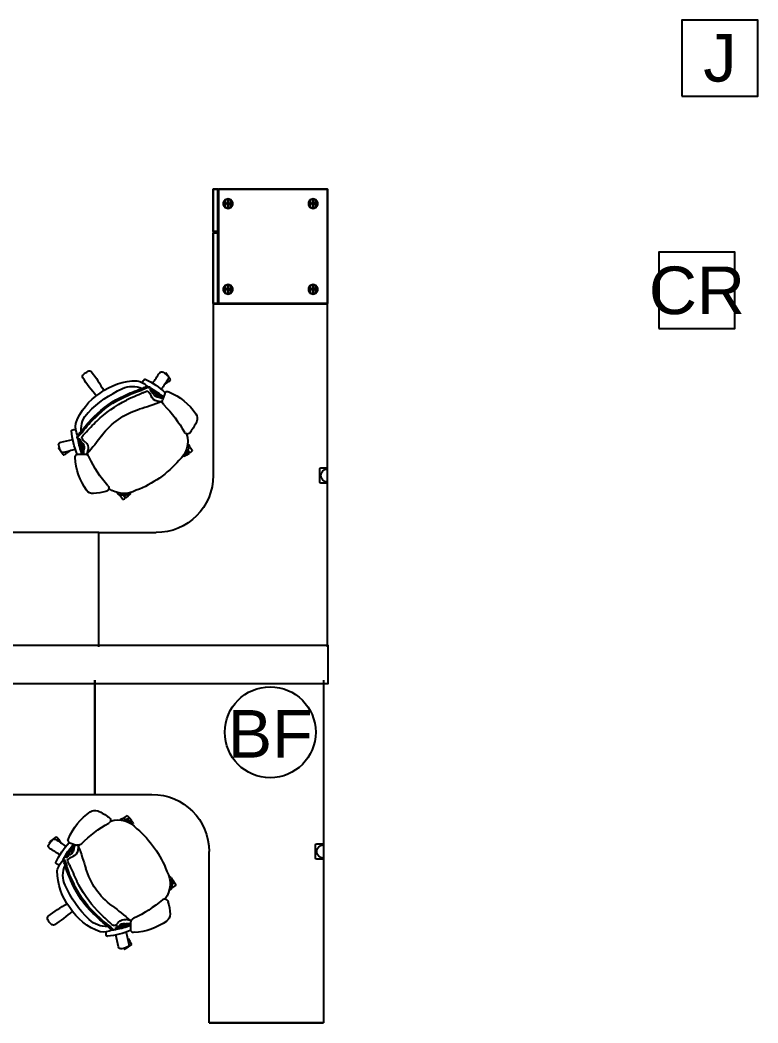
# Model space of a CAD drawing. Header units: inches. Extents: x 23 to 6400, y -2214 to 4412.
# Drawn here: x 3321.7 to 3476.7, y 3768.1 to 3978.7 of the extents above; entities that cross this region are included whole.
import ezdxf
from ezdxf.enums import TextEntityAlignment as Align

# ---------------------------------------------------------------- set-up
doc = ezdxf.new("R2010")
doc.units = ezdxf.units.IN
doc.header["$LTSCALE"] = 96
doc.header["$MEASUREMENT"] = 0
doc.layers.add('A-FURN-EXIST', color=33, linetype='Continuous')
doc.layers.add('A-Powr-Exst', color=15, linetype='Continuous')
doc.styles.add('OTJ_Title1', font='swiss.ttf')

# ---------------------------------------------------------------- blocks, each defined once
blk = doc.blocks.new('A$C39A66B45')
blk.add_circle((16.79, 9.55), 9.55)
at = {"color": 0, "linetype": 'ByBlock', "lineweight": -2, "style": 'OTJ_Title1', "flags": 8}
blk.add_attdef('CODE', text='', height=8, dxfattribs=at).set_placement((16.79, 9.23), align=Align.MIDDLE)
blk = doc.blocks.new('A$C63DA0F89')
at = {"color": 0, "linetype": 'ByBlock', "lineweight": -2}
blk.add_lwpolyline([(8.79, 0), (24.79, 0), (24.79, 16), (8.79, 16)], close=True, dxfattribs=at)
at = {"color": 0, "linetype": 'ByBlock', "lineweight": -2, "style": 'OTJ_Title1', "flags": 8}
blk.add_attdef('CODE', text='', height=8, dxfattribs=at).set_placement((16.79, 8), align=Align.MIDDLE)
blk = doc.blocks.new('A$C1C1D4BE0')
at = {"lineweight": -3}
for p, q in [((29.08, 175.22, 27.25), (53.08, 175.22, 27.25)), ((29.08, 175.11, 27.25), (53.08, 175.11, 27.25)), ((29.08, 103.11, 27.25), (29.08, 175.11, 27.25)), ((53.08, 175.11, 27.25), (53.08, 139.11, 27.25)), ((62.03, 159.23, 27.25), (63.01, 160.64, 27.25)), ((63.05, 160.65, 27.25), (63.01, 160.64, 27.25)), ((63.29, 160.58, 27.25), (63.05, 160.65, 27.25)), ((62.03, 159.23, 27.25), (62.02, 159.19, 27.25)), ((62.02, 159.19, 27.25), (62.27, 158.9, 27.25)), ((62.27, 158.9, 27.25), (62.45, 158.77, 27.25)), ((62.45, 158.77, 27.25), (62.51, 158.78, 27.25)), ((62.71, 159.07, 27.25), (62.51, 158.78, 27.25)), ((62.75, 159.01, 27.25), (62.57, 158.75, 27.25)), ((62.57, 158.75, 27.25), (62.58, 158.69, 27.25)), ((63.09, 158.33, 27.25), (62.58, 158.69, 27.25)), ((63.09, 158.33, 27.25), (63.15, 158.34, 27.25)), ((63.15, 158.34, 27.25), (63.17, 158.37, 27.25)), ((63.2, 158.32, 27.25), (63.21, 158.24, 27.25)), ((63.29, 158.19, 27.25), (63.21, 158.24, 27.25)), ((63.23, 156.36, 27.25), (63.72, 154.97, 27.25)), ((64.77, 155.85, 27.25), (65.22, 155.94, 27.25)), ((64.01, 154.59, 27.25), (63.71, 154.32, 27.25)), ((64.01, 154.59, 27.25), (64.86, 154.69, 27.25)), ((64.03, 155.59, 27.25), (64.03, 155.59, 27.25)), ((64.03, 155.59, 27.25), (64.03, 155.59, 27.25)), ((64.03, 155.59, 27.25), (64.03, 155.59, 27.25)), ((64.03, 155.59, 27.25), (64.03, 155.59, 27.25)), ((82.77, 148.63, 27.25), (82.78, 148.63, 27.25)), ((82.77, 148.63, 27.25), (82.77, 148.63, 27.25)), ((82.77, 148.63, 27.25), (82.78, 148.63, 27.25)), ((82.78, 148.63, 27.25), (82.78, 148.63, 27.25)), ((82.86, 148.5, 27.25), (82.86, 148.49, 27.25)), ((82.86, 148.5, 27.25), (82.86, 148.5, 27.25)), ((82.86, 148.5, 27.25), (82.86, 148.5, 27.25)), ((82.86, 148.5, 27.25), (82.86, 148.49, 27.25)), ((57.52, 144.34, 27.25), (58.15, 145.24, 27.25)), ((57.52, 144.34, 27.25), (57.52, 144.3, 27.25)), ((57.52, 144.3, 27.25), (57.77, 144.01, 27.25)), ((57.77, 144.01, 27.25), (57.95, 143.89, 27.25)), ((57.95, 143.89, 27.25), (58.01, 143.9, 27.25)), ((58.38, 144.43, 27.25), (58.01, 143.9, 27.25)), ((58.41, 144.36, 27.25), (58.06, 143.86, 27.25)), ((58.06, 143.86, 27.25), (58.07, 143.8, 27.25)), ((58.59, 143.44, 27.25), (58.07, 143.8, 27.25)), ((58.38, 144.43, 27.25), (58.39, 144.42, 27.25)), ((58.54, 144.06, 27.25), (58.54, 144.07, 27.25)), ((58.54, 144.06, 27.25), (58.54, 144.06, 27.25)), ((58.54, 144.06, 27.25), (58.54, 144.07, 27.25)), ((58.54, 144.06, 27.25), (58.54, 144.06, 27.25)), ((58.59, 143.44, 27.25), (58.64, 143.45, 27.25)), ((58.64, 143.45, 27.25), (58.81, 143.68, 27.25)), ((58.7, 143.41, 27.25), (58.86, 143.65, 27.25)), ((58.7, 143.41, 27.25), (58.71, 143.35, 27.25)), ((58.89, 143.23, 27.25), (58.71, 143.35, 27.25)), ((59.38, 143.26, 27.25), (59.28, 143.11, 27.25)), ((79.55, 143.71, 27.25), (79.35, 144.54, 27.25)), ((79.55, 143.71, 27.25), (79.4, 143.33, 27.25)), ((81.49, 143.58, 27.25), (80.01, 143.57, 27.25)), ((80.47, 144.85, 27.25), (80.4, 145.31, 27.25)), ((80.48, 144.07, 27.25), (80.48, 144.07, 27.25)), ((80.48, 144.07, 27.25), (80.48, 144.07, 27.25)), ((80.48, 144.07, 27.25), (80.48, 144.07, 27.25)), ((80.48, 144.07, 27.25), (80.48, 144.07, 27.25)), ((83.18, 144.26, 27.25), (83.26, 144.21, 27.25)), ((83.34, 144.22, 27.25), (83.26, 144.21, 27.25)), ((83.37, 144.18, 27.25), (83.39, 144.21, 27.25)), ((83.38, 144.13, 27.25), (83.37, 144.18, 27.25)), ((83.38, 144.13, 27.25), (83.89, 143.77, 27.25)), ((83.95, 143.77, 27.25), (83.89, 143.77, 27.25)), ((84.13, 144.04, 27.25), (83.95, 143.77, 27.25)), ((84.2, 144.02, 27.25), (84, 143.73, 27.25)), ((84.01, 143.68, 27.25), (84, 143.73, 27.25)), ((84.19, 143.55, 27.25), (84.01, 143.68, 27.25)), ((84.55, 143.42, 27.25), (84.19, 143.55, 27.25)), ((84.59, 143.43, 27.25), (84.55, 143.42, 27.25)), ((84.59, 143.43, 27.25), (85.57, 144.84, 27.25)), ((85.43, 145.08, 27.25), (85.57, 144.88, 27.25)), ((85.57, 144.88, 27.25), (85.57, 144.84, 27.25)), ((58.89, 143.23, 27.25), (59.24, 143.09, 27.25)), ((59.24, 143.09, 27.25), (59.28, 143.11, 27.25)), ((29.08, 140.49, 27.25), (29.08, 140.74, 27.25)), ((30.46, 140.74, 27.25), (29.08, 140.74, 27.25)), ((30.71, 137.74, 27.25), (30.71, 140.49, 27.25)), ((29.08, 137.49, 27.25), (29.08, 137.74, 27.25)), ((29.08, 137.49, 27.25), (30.46, 137.49, 27.25)), ((70.37, 135.29, 27.25), (70.38, 135.34, 27.25)), ((70.63, 135.01, 27.25), (70.37, 135.29, 27.25)), ((70.48, 135.48, 27.25), (70.38, 135.34, 27.25)), ((70.63, 135.01, 27.25), (70.81, 134.88, 27.25)), ((70.86, 134.89, 27.25), (70.81, 134.88, 27.25)), ((70.86, 134.89, 27.25), (71.03, 135.13, 27.25)), ((70.92, 134.86, 27.25), (71.08, 135.09, 27.25)), ((70.93, 134.8, 27.25), (70.92, 134.86, 27.25)), ((71.85, 134.95, 27.25), (71.5, 134.45, 27.25)), ((71.53, 134.97, 27.25), (71.53, 134.97, 27.25)), ((71.53, 134.97, 27.25), (71.53, 134.97, 27.25)), ((71.53, 134.97, 27.25), (71.53, 134.97, 27.25)), ((71.53, 134.97, 27.25), (71.53, 134.97, 27.25)), ((71.93, 134.95, 27.25), (71.55, 134.41, 27.25)), ((71.92, 134.94, 27.25), (71.91, 134.95, 27.25)), ((72.13, 134.11, 27.25), (72.77, 135.01, 27.25)), ((70.93, 134.8, 27.25), (71.44, 134.44, 27.25)), ((71.5, 134.45, 27.25), (71.44, 134.44, 27.25)), ((71.56, 134.35, 27.25), (71.55, 134.41, 27.25)), ((71.74, 134.23, 27.25), (71.56, 134.35, 27.25)), ((72.1, 134.09, 27.25), (71.74, 134.23, 27.25)), ((72.13, 134.11, 27.25), (72.1, 134.09, 27.25)), ((77.08, 127.11, 27.25), (65.08, 127.11, 27.25)), ((77.08, 103.11, 27.25), (77.08, 127.11, 27.25)), ((77.08, 127.11, 27.25), (109.06, 127.11, 27.25)), ((77.08, 103.11, 27.25), (77.08, 127.11, 27.25)), ((29.94, 96.11, 27.25), (29.94, 24.11, 27.25)), ((77.94, 96.11, 27.25), (77.94, 72.11, 27.25)), ((77.94, 72.11, 27.25), (77.94, 96.11, 27.25)), ((77.94, 72.11, 27.25), (65.94, 72.11, 27.25)), ((109.92, 72.11, 27.25), (77.94, 72.11, 27.25)), ((70.84, 67.42, 27.25), (70.71, 67.24, 27.25)), ((71.13, 67.67, 27.25), (70.84, 67.42, 27.25)), ((71.17, 67.67, 27.25), (71.13, 67.67, 27.25)), ((71.17, 67.67, 27.25), (72.07, 67.04, 27.25)), ((70.06, 66.31, 27.25), (69.92, 65.95, 27.25)), ((69.92, 65.95, 27.25), (69.94, 65.91, 27.25)), ((70.08, 65.81, 27.25), (69.94, 65.91, 27.25)), ((70.06, 66.31, 27.25), (70.18, 66.49, 27.25)), ((70.24, 66.5, 27.25), (70.18, 66.49, 27.25)), ((70.24, 66.5, 27.25), (70.48, 66.33, 27.25)), ((70.27, 66.61, 27.25), (70.63, 67.12, 27.25)), ((70.27, 66.61, 27.25), (70.28, 66.55, 27.25)), ((70.28, 66.55, 27.25), (70.51, 66.39, 27.25)), ((70.69, 67.13, 27.25), (70.63, 67.12, 27.25)), ((71.19, 66.78, 27.25), (70.69, 67.13, 27.25)), ((70.71, 67.24, 27.25), (70.72, 67.19, 27.25)), ((71.26, 66.81, 27.25), (70.72, 67.19, 27.25)), ((70.89, 66.65, 27.25), (70.89, 66.65, 27.25)), ((70.89, 66.65, 27.25), (70.89, 66.65, 27.25)), ((70.89, 66.65, 27.25), (70.89, 66.65, 27.25)), ((70.89, 66.65, 27.25), (70.89, 66.65, 27.25)), ((71.25, 66.82, 27.25), (71.25, 66.8, 27.25)), ((29.94, 61.49, 27.25), (29.94, 61.74, 27.25)), ((31.32, 61.74, 27.25), (29.94, 61.74, 27.25)), ((31.57, 58.74, 27.25), (31.57, 61.49, 27.25)), ((81.42, 61.18, 27.25), (81.15, 61.49, 27.25)), ((81.42, 61.18, 27.25), (81.52, 60.34, 27.25)), ((83.19, 61.97, 27.25), (81.8, 61.48, 27.25)), ((82.42, 61.17, 27.25), (82.42, 61.17, 27.25)), ((82.42, 61.17, 27.25), (82.42, 61.17, 27.25)), ((82.42, 61.17, 27.25), (82.42, 61.17, 27.25)), ((82.42, 61.17, 27.25), (82.42, 61.17, 27.25)), ((85.02, 61.9, 27.25), (85.07, 61.98, 27.25)), ((85.15, 62, 27.25), (85.07, 61.98, 27.25)), ((85.16, 62.1, 27.25), (85.52, 62.62, 27.25)), ((85.16, 62.1, 27.25), (85.17, 62.05, 27.25)), ((85.17, 62.05, 27.25), (85.2, 62.03, 27.25)), ((85.58, 62.63, 27.25), (85.52, 62.62, 27.25)), ((85.84, 62.44, 27.25), (85.58, 62.63, 27.25)), ((85.73, 62.92, 27.25), (85.6, 62.74, 27.25)), ((85.6, 62.74, 27.25), (85.61, 62.68, 27.25)), ((85.9, 62.48, 27.25), (85.61, 62.68, 27.25)), ((86.01, 63.17, 27.25), (85.73, 62.92, 27.25)), ((86.06, 63.17, 27.25), (86.01, 63.17, 27.25)), ((86.06, 63.17, 27.25), (87.46, 62.18, 27.25)), ((87.41, 61.91, 27.25), (87.48, 62.14, 27.25)), ((87.48, 62.14, 27.25), (87.46, 62.18, 27.25)), ((53.94, 24.11, 27.25), (53.94, 60.11, 27.25)), ((82.68, 60.42, 27.25), (82.77, 59.97, 27.25)), ((29.94, 58.49, 27.25), (29.94, 58.74, 27.25)), ((29.94, 58.49, 27.25), (31.32, 58.49, 27.25)), ((61.84, 54.57, 27.25), (62.12, 54.82, 27.25)), ((62.12, 54.82, 27.25), (62.16, 54.82, 27.25)), ((62.31, 54.71, 27.25), (62.16, 54.82, 27.25)), ((60.92, 53.1, 27.25), (61.06, 53.45, 27.25)), ((60.93, 53.06, 27.25), (60.92, 53.1, 27.25)), ((60.93, 53.06, 27.25), (61.84, 52.43, 27.25)), ((61.06, 53.45, 27.25), (61.18, 53.63, 27.25)), ((61.18, 53.63, 27.25), (61.24, 53.64, 27.25)), ((61.78, 53.26, 27.25), (61.24, 53.64, 27.25)), ((61.63, 54.27, 27.25), (61.27, 53.75, 27.25)), ((61.28, 53.7, 27.25), (61.27, 53.75, 27.25)), ((61.78, 53.35, 27.25), (61.28, 53.7, 27.25)), ((61.63, 54.27, 27.25), (61.68, 54.28, 27.25)), ((61.68, 54.28, 27.25), (61.92, 54.11, 27.25)), ((61.84, 54.57, 27.25), (61.71, 54.39, 27.25)), ((61.72, 54.33, 27.25), (61.71, 54.39, 27.25)), ((61.72, 54.33, 27.25), (61.96, 54.17, 27.25)), ((61.77, 53.27, 27.25), (61.78, 53.28, 27.25)), ((61.8, 53.66, 27.25), (61.8, 53.66, 27.25)), ((61.8, 53.66, 27.25), (61.8, 53.66, 27.25)), ((61.8, 53.66, 27.25), (61.8, 53.66, 27.25)), ((61.8, 53.66, 27.25), (61.8, 53.66, 27.25)), ((70.54, 45.65, 27.25), (70.16, 45.79, 27.25)), ((70.41, 43.71, 27.25), (70.39, 45.19, 27.25)), ((70.54, 45.65, 27.25), (71.37, 45.84, 27.25)), ((70.9, 44.71, 27.25), (70.9, 44.71, 27.25)), ((70.9, 44.71, 27.25), (70.9, 44.71, 27.25)), ((70.9, 44.71, 27.25), (70.9, 44.71, 27.25)), ((70.9, 44.71, 27.25), (70.9, 44.71, 27.25)), ((71.68, 44.72, 27.25), (72.14, 44.79, 27.25)), ((75.33, 42.33, 27.25), (75.32, 42.34, 27.25)), ((75.32, 42.33, 27.25), (75.32, 42.34, 27.25)), ((75.33, 42.33, 27.25), (75.32, 42.33, 27.25)), ((75.33, 42.33, 27.25), (75.33, 42.33, 27.25)), ((75.46, 42.43, 27.25), (75.46, 42.41, 27.25)), ((75.46, 42.43, 27.25), (75.46, 42.42, 27.25)), ((75.46, 42.42, 27.25), (75.46, 42.41, 27.25)), ((75.46, 42.41, 27.25), (75.46, 42.41, 27.25)), ((70.24, 40.65, 27.25), (70.38, 41, 27.25)), ((70.26, 40.61, 27.25), (70.24, 40.65, 27.25)), ((70.26, 40.61, 27.25), (71.67, 39.62, 27.25)), ((70.38, 41, 27.25), (70.51, 41.18, 27.25)), ((70.51, 41.18, 27.25), (70.56, 41.19, 27.25)), ((70.85, 40.99, 27.25), (70.56, 41.19, 27.25)), ((70.95, 41.82, 27.25), (70.59, 41.3, 27.25)), ((70.6, 41.25, 27.25), (70.59, 41.3, 27.25)), ((70.86, 41.06, 27.25), (70.6, 41.25, 27.25)), ((70.95, 41.82, 27.25), (71.01, 41.83, 27.25)), ((71.01, 41.83, 27.25), (71.04, 41.81, 27.25)), ((71.09, 42.02, 27.25), (71.04, 41.94, 27.25)), ((71.05, 41.86, 27.25), (71.04, 41.94, 27.25)), ((71.71, 39.62, 27.25), (71.67, 39.62, 27.25)), ((71.91, 39.77, 27.25), (71.71, 39.62, 27.25)), ((29.94, 24.11, 27.25), (53.94, 24.11, 27.25)), ((53.94, 24.11, 27.25), (29.94, 24.11, 27.25)), ((53.94, 24.11, 27.25), (29.94, 24.11, 27.25))]:
    blk.add_line(p, q, dxfattribs=at)
blk.add_lwpolyline([(329.17, 95.4), (28.91, 95.4), (28.91, 103.36), (329.17, 103.36)], close=True, dxfattribs=at)
for centre, radius, start, end in [((63.05, 159.63, 27.25), 0.59, 122.2242, 205.4539), ((65.97, 156.75, 27.25), 4.68, 120.4374, 133.707), ((63.93, 160.41, 27.25), 0.496, 24.855, 131.5947), ((26.89, 134.99, 27.25), 45.41, 31.147, 34.3645), ((111.13, 136.96, 27.25), 40.36, 143.6382, 150.3084), ((79.08, 160.41, 27.25), 0.658, 60.578, 133.1097), ((77.41, 157.19, 27.25), 4.28, 46.8902, 62.2976), ((79.88, 159.86, 27.25), 0.648, 336.2382, 44.7345), ((85.81, 173.68, 27.25), 27.33, 211.561, 217.045), ((73.86, 145.22, 27.25), 15.54, 114.6915, 133.4725), ((69.92, 154.94, 27.25), 4.15, 101.3066, 136.3401), ((67.43, 159.19, 27.25), 0.151, 43.7089, 111.2298), ((66.24, 158.15, 27.25), 1.74, 14.2074, 41.6764), ((69.15, 146.32, 27.25), 12.68, 52.6181, 90.2009), ((46.87, 181.96, 27.25), 40.36, 319.6916, 326.3618), ((67.29, 144.84, 27.25), 12.8, 112.5535, 145.6458), ((62.7, 156.22, 27.25), 0.548, 15.5859, 125.5928), ((72.4, 145.64, 27.25), 13.31, 118.1044, 131.8211), ((142.3, 65.05, 27.25), 119.68, 129.5276, 130.8431), ((65.74, 153.2, 27.25), 2.94, 110.3114, 125.6545), ((64.51, 156.89, 27.25), 1.36, 270.2307, 327.4509), ((85.81, 173.68, 27.25), 27.33, 219.1563, 219.6871), ((64.76, 155.91, 27.25), 0.0616, 129.5275, 279.873), ((59.24, 163.49, 27.25), 9.32, 306.0709, 316.256), ((65.14, 156.62, 27.25), 0.688, 276.7569, 318.1552), ((62.5, 157.77, 27.25), 3.54, 332.9385, 346.5302), ((66.34, 156.91, 27.25), 0.393, 160.1587, 220.2249), ((66.82, 156.81, 27.25), 0.887, 141.4919, 164.5681), ((66.05, 156.67, 27.25), 0.023, 216.7678, 315.9393), ((66.91, 156.38, 27.25), 0.888, 132.6517, 161.5926), ((66.88, 156.83, 27.25), 0.919, 125.5621, 144.5786), ((68.66, 155, 27.25), 2.63, 135.5454, 163.0009), ((66.57, 157.33, 27.25), 0.348, 142.008, 222.2382), ((66.56, 157.1, 27.25), 0.512, 68.7679, 121.5263), ((66.27, 157.06, 27.25), 0.0489, 319.6079, 38.9614), ((66.9, 157.01, 27.25), 0.8, 60.1355, 134.4715), ((71.43, 167.25, 27.25), 10.75, 244.1788, 251.925), ((66.37, 153.98, 27.25), 2.89, 58.9352, 81.7775), ((73.7, 170.92, 27.25), 14.69, 244.1698, 248.162), ((646.33, 1448.65, 27.25), 1415.76, 245.88356, 246.03577), ((70.05, 152.88, 27.25), 4.94, 64.7955, 114.3601), ((67.45, 157.57, 27.25), 0.835, 320.7738, 340.4324), ((61.42, 135.21, 27.25), 22.82, 63.4709, 73.0048), ((60.54, 133.04, 27.25), 25.44, 63.7194, 72.3894), ((62.91, 136.48, 27.25), 22.82, 43.8813, 66.119), ((70.02, 145.72, 27.25), 12.68, 19.7991, 57.3819), ((82.13, 135.34, 27.25), 26.35, 135.1738, 150.8289), ((62.78, 154.66, 27.25), 0.992, 311.657, 18.2163), ((64.21, 155.1, 27.25), 0.55, 163.8446, 174.1233), ((64.7, 154.54, 27.25), 1.24, 122.6746, 144.9967), ((79.5, 109.8, 27.25), 48.13, 108.1349, 109.1853), ((64.21, 155.1, 27.25), 0.55, 215.5254, 249.1346), ((82.27, 200.3, 27.25), 49.22, 248.2279, 253.8982), ((64.53, 156.39, 27.25), 1.73, 280.7645, 339.0434), ((58.67, 130.19, 27.25), 27.77, 47.135, 62.9624), ((63.7, 137.65, 27.25), 19.65, 43.7774, 66.2226), ((63.88, 137.87, 27.25), 19.65, 43.7774, 66.2226), ((58.11, 151.11, 27.25), 1.68, 145.1694, 201.6587), ((64.25, 138.4, 27.25), 15.25, 36.6442, 73.358), ((75.88, 148.8, 27.25), 4.94, 355.6399, 45.2045), ((68.77, 155.96, 27.25), 13.39, 204.0957, 215.5365), ((25.95, 99.61, 27.25), 72.51, 41.8265, 44.6201), ((60.3, 132.86, 27.25), 25.44, 37.6106, 46.2806), ((60.49, 133.08, 27.25), 25.44, 37.6106, 46.2806), ((77.85, 149.38, 27.25), 4.15, 333.6599, 8.6934), ((58.49, 148.52, 27.25), 0.708, 209.223, 332.3984), ((63.67, 146.27, 27.25), 5.24, 162.6212, 229.7126), ((116.26, 176.5, 27.25), 49.22, 216.1018, 221.7721), ((78.17, 145.72, 27.25), 2.89, 28.2225, 51.0648), ((81.17, 147.96, 27.25), 0.835, 129.5676, 149.2262), ((88.91, 155.01, 27.25), 10.75, 218.075, 225.8212), ((91.58, 158.4, 27.25), 14.69, 221.838, 225.8302), ((80.83, 147.25, 27.25), 0.8, 335.5285, 49.8645), ((67.37, 149.76, 27.25), 15.54, 336.5275, 355.3085), ((82.13, 147.02, 27.25), 1.74, 68.3236, 95.7926), ((82.72, 148.5, 27.25), 0.142, 357.884, 68.8399), ((58.56, 145.36, 27.25), 0.418, 103.7131, 195.9357), ((81.06, 144.82, 27.25), 1.73, 130.9566, 189.2355), ((78.34, 148.22, 27.25), 2.63, 306.9991, 334.4546), ((81.54, 144.97, 27.25), 1.36, 142.5491, 199.7693), ((81.07, 145.47, 27.25), 0.688, 151.8448, 193.2431), ((83.06, 143.38, 27.25), 3.54, 123.4698, 137.0615), ((-31.37, 186.65, 27.25), 119.68, 339.1569, 340.4724), ((89.54, 142.27, 27.25), 9.32, 153.744, 163.9291), ((68.27, 148.54, 27.25), 13.31, 338.1789, 351.8956), ((80.81, 146.34, 27.25), 0.023, 154.0607, 253.2322), ((80.24, 147.05, 27.25), 0.888, 308.4074, 337.3483), ((80.94, 146.69, 27.25), 0.393, 249.7751, 309.8413), ((81.1, 146.68, 27.25), 0.0489, 71.0386, 150.3921), ((81.24, 147.05, 27.25), 0.348, 247.7618, 327.992), ((80.67, 147.11, 27.25), 0.887, 305.4319, 328.5081), ((81.04, 146.97, 27.25), 0.512, 348.4737, 41.2321), ((80.67, 147.17, 27.25), 0.919, 325.4214, 344.4379), ((73.82, 102.12, 27.25), 45.41, 75.6355, 78.853), ((85.05, 145.62, 27.25), 0.496, 338.4053, 85.145), ((80.91, 146.29, 27.25), 4.68, 336.293, 349.5626), ((62.92, 146.16, 27.25), 4.85, 190.875, 205.5267), ((59.65, 144.54, 27.25), 1.2, 203.2374, 224.4043), ((59.05, 144.02, 27.25), 0.417, 231.4272, 284.2262), ((80.04, 142.57, 27.25), 0.992, 91.7837, 158.343), ((79.96, 144.07, 27.25), 0.55, 220.8654, 254.4746), ((79.96, 144.07, 27.25), 0.55, 295.8767, 306.1554), ((32.16, 142.94, 27.25), 48.13, 0.8147, 1.8651), ((79.27, 144.34, 27.25), 1.24, 325.0033, 347.3254), ((80.53, 144.87, 27.25), 0.0616, 190.127, 340.4725), ((77.65, 144.86, 27.25), 2.94, 344.3455, 359.6886), ((81.53, 143.03, 27.25), 0.548, 344.4072, 94.4141), ((90.04, 170.72, 27.25), 27.33, 252.955, 258.439), ((84.61, 144.53, 27.25), 0.59, 264.5461, 347.7758), ((77.2, 156.9, 27.25), 22.37, 220.8423, 249.1576), ((55.27, 154.15, 27.25), 26.35, 319.1711, 334.8262), ((69.27, 143.46, 27.25), 12.8, 324.3542, 357.4465), ((29.08, 139.11, 27.25), 1.38, 270, 90), ((30.46, 140.49, 27.25), 0.25, 0, 90), ((65.08, 139.11, 27.25), 12, 180, 270), ((30.46, 137.74, 27.25), 0.25, 270, 0), ((71.84, 140.55, 27.25), 5.24, 240.2874, 307.3793), ((71.32, 135.43, 27.25), 0.417, 185.7738, 238.5728), ((71.6, 136.17, 27.25), 1.2, 245.5957, 266.7626), ((72, 139.8, 27.25), 4.85, 264.4733, 279.125), ((72.74, 135.43, 27.25), 0.418, 274.0643, 6.2869), ((75.73, 136.44, 27.25), 0.708, 137.6016, 260.777), ((79.2, 148.65, 27.25), 13.39, 254.4635, 265.9043), ((78.3, 136.97, 27.25), 1.68, 268.3413, 324.8306), ((65.94, 60.11, 27.25), 12, 90, 180), ((82.78, 56.42, 27.25), 13.39, 114.0957, 125.5365), ((77.94, 67.09, 27.25), 1.68, 55.1694, 111.6587), ((71.67, 57.9, 27.25), 12.8, 22.5535, 55.6458), ((73.1, 61.52, 27.25), 5.24, 72.6212, 139.7126), ((70.85, 66.15, 27.25), 0.417, 141.4272, 194.2262), ((71.37, 65.55, 27.25), 1.2, 113.2374, 134.4043), ((72.98, 62.28, 27.25), 4.85, 100.875, 115.5267), ((72.18, 66.64, 27.25), 0.418, 13.7131, 105.9357), ((75.34, 66.71, 27.25), 0.708, 119.223, 242.3984), ((62.17, 43.07, 27.25), 26.35, 45.1738, 60.8289), ((83.72, 47.99, 27.25), 22.37, 130.8423, 159.1576), ((29.94, 60.11, 27.25), 1.38, 270, 90), ((31.32, 61.49, 27.25), 0.25, 0, 90), ((127.13, 42.92, 27.25), 49.22, 158.2279, 163.8982), ((81.49, 62.42, 27.25), 0.992, 221.657, 288.2163), ((81.93, 60.98, 27.25), 0.55, 125.5254, 159.1346), ((81.93, 60.98, 27.25), 0.55, 73.8446, 84.1233), ((81.37, 60.5, 27.25), 1.24, 32.6746, 54.9967), ((36.63, 45.7, 27.25), 48.13, 18.1349, 19.1853), ((72.47, 52.79, 27.25), 13.31, 28.1044, 41.8211), ((80.03, 59.45, 27.25), 2.94, 20.3114, 35.6545), ((-8.12, -17.1, 27.25), 119.68, 39.5276, 40.8431), ((83.05, 62.49, 27.25), 0.548, 285.5859, 35.5928), ((72.04, 51.33, 27.25), 15.54, 24.6915, 43.4725), ((100.51, 39.39, 27.25), 27.33, 121.561, 127.045), ((86.46, 62.14, 27.25), 0.59, 32.2242, 115.4539), ((83.58, 59.22, 27.25), 4.68, 30.4374, 43.707), ((87.24, 61.27, 27.25), 0.496, 294.855, 41.5947), ((83.22, 60.66, 27.25), 1.73, 190.7645, 249.0434), ((83.72, 60.68, 27.25), 1.36, 180.2307, 237.4509), ((81.83, 56.53, 27.25), 2.63, 45.5454, 73.0009), ((82.74, 60.43, 27.25), 0.0616, 39.5275, 189.873), ((83.45, 60.05, 27.25), 0.688, 186.7569, 228.1552), ((90.32, 65.96, 27.25), 9.32, 216.0709, 226.256), ((84.6, 62.69, 27.25), 3.54, 242.9385, 256.5302), ((100.51, 39.39, 27.25), 27.33, 129.1563, 129.6871), ((83.5, 59.14, 27.25), 0.023, 126.7678, 225.9393), ((83.74, 58.86, 27.25), 0.393, 70.1587, 130.2249), ((83.21, 58.28, 27.25), 0.888, 42.6517, 71.5926), ((83.64, 58.37, 27.25), 0.887, 51.4919, 74.5681), ((83.66, 58.32, 27.25), 0.919, 35.5621, 54.5786), ((61.81, 98.3, 27.25), 45.41, 301.147, 304.3645), ((31.32, 58.74, 27.25), 0.25, 270, 0), ((1375.48, -521.14, 27.25), 1415.76, 155.88356, 156.03577), ((62.04, 63.77, 27.25), 22.82, 333.4709, 343.0048), ((59.87, 64.65, 27.25), 25.44, 333.7194, 342.3894), ((80.81, 58.82, 27.25), 2.89, 328.9352, 351.7775), ((83.89, 58.92, 27.25), 0.0489, 229.6079, 308.9614), ((94.08, 53.76, 27.25), 10.75, 154.1788, 161.925), ((84.4, 57.75, 27.25), 0.835, 230.7738, 250.4324), ((84.15, 58.62, 27.25), 0.348, 52.008, 132.2382), ((97.75, 51.49, 27.25), 14.69, 154.1698, 158.162), ((79.71, 55.15, 27.25), 4.94, 334.7955, 24.3601), ((83.93, 58.63, 27.25), 0.512, 338.7679, 31.5263), ((83.84, 58.29, 27.25), 0.8, 330.1355, 44.4715), ((81.76, 55.27, 27.25), 4.15, 11.3066, 46.3401), ((84.97, 58.95, 27.25), 1.74, 284.2074, 311.6764), ((86.02, 57.77, 27.25), 0.151, 313.7089, 21.2298), ((67.37, 53.35, 27.25), 5.24, 150.2874, 217.3793), ((65.23, 60.94, 27.25), 15.25, 306.6442, 343.358), ((73.15, 56.04, 27.25), 12.68, 322.6181, 0.2009), ((66.63, 53.2, 27.25), 4.85, 174.4733, 189.125), ((63, 53.6, 27.25), 1.2, 155.5957, 176.7626), ((62.26, 53.88, 27.25), 0.417, 95.7738, 148.5728), ((57.02, 66.52, 27.25), 27.77, 317.135, 332.9624), ((64.48, 61.5, 27.25), 19.65, 313.7774, 336.2226), ((64.7, 61.31, 27.25), 19.65, 313.7774, 336.2226), ((63.31, 62.28, 27.25), 22.82, 313.8813, 336.119), ((62.25, 52.46, 27.25), 0.418, 184.0643, 276.2869), ((75.48, 45.99, 27.25), 13.39, 164.4635, 175.9043), ((63.27, 49.46, 27.25), 0.708, 47.6016, 170.777), ((80.98, 69.93, 27.25), 26.35, 229.1711, 244.8262), ((103.33, 8.94, 27.25), 49.22, 126.1018, 131.7721), ((63.79, 14.07, 27.25), 40.36, 53.6382, 60.3084), ((63.8, 46.9, 27.25), 1.68, 178.3413, 234.8306), ((26.44, 99.24, 27.25), 72.51, 311.8265, 314.6201), ((59.69, 64.89, 27.25), 25.44, 307.6106, 316.2806), ((59.91, 64.71, 27.25), 25.44, 307.6106, 316.2806), ((72.54, 55.18, 27.25), 12.68, 289.7991, 327.3819), ((108.79, 78.32, 27.25), 40.36, 229.6916, 236.3618), ((87.24, 46.11, 27.25), 0.658, 330.578, 43.1097), ((70.29, 55.92, 27.25), 12.8, 234.3542, 267.4465), ((69.4, 45.16, 27.25), 0.992, 1.7837, 68.343), ((70.9, 45.23, 27.25), 0.55, 130.8654, 164.4746), ((70.9, 45.23, 27.25), 0.55, 205.8767, 216.1554), ((75.36, 56.93, 27.25), 13.31, 248.1789, 261.8956), ((69.77, 93.03, 27.25), 48.13, 270.8147, 271.8651), ((71.17, 45.92, 27.25), 1.24, 235.0033, 257.3254), ((71.69, 47.54, 27.25), 2.94, 254.3455, 269.6886), ((113.48, 156.56, 27.25), 119.68, 249.1569, 250.4724), ((71.8, 43.65, 27.25), 1.36, 52.5491, 109.7693), ((71.64, 44.13, 27.25), 1.73, 40.9566, 99.2355), ((71.69, 44.66, 27.25), 0.0616, 100.127, 250.4725), ((69.09, 35.65, 27.25), 9.32, 63.744, 73.9291), ((72.3, 44.12, 27.25), 0.688, 61.8448, 103.2431), ((70.21, 42.14, 27.25), 3.54, 33.4698, 47.0615), ((75.05, 46.85, 27.25), 2.63, 216.9991, 244.4546), ((73.52, 44.26, 27.25), 0.393, 159.7751, 219.8413), ((73.17, 44.39, 27.25), 0.023, 64.0607, 163.2322), ((73.88, 44.96, 27.25), 0.888, 218.4074, 247.3483), ((72.55, 47.02, 27.25), 2.89, 298.2225, 321.0648), ((81.84, 36.28, 27.25), 10.75, 128.075, 135.8212), ((85.23, 33.61, 27.25), 14.69, 131.838, 135.8302), ((74.79, 44.02, 27.25), 0.835, 39.5676, 59.2262), ((75.62, 49.32, 27.25), 4.94, 265.6399, 315.2045), ((86.69, 45.32, 27.25), 0.648, 246.2382, 314.7345), ((84.02, 47.78, 27.25), 4.28, 316.8902, 332.2976), ((69.86, 43.67, 27.25), 0.548, 254.4072, 4.4141), ((76.59, 57.82, 27.25), 15.54, 246.5275, 265.3085), ((97.55, 35.16, 27.25), 27.33, 162.955, 168.439), ((28.95, 51.37, 27.25), 45.41, 345.6355, 348.853), ((73.94, 44.52, 27.25), 0.887, 215.4319, 238.5081), ((74, 44.52, 27.25), 0.919, 235.4214, 254.4379), ((73.51, 44.1, 27.25), 0.0489, 341.0386, 60.3921), ((73.88, 43.95, 27.25), 0.348, 157.7618, 237.992), ((73.8, 44.16, 27.25), 0.512, 258.4737, 311.2321), ((74.08, 44.36, 27.25), 0.8, 245.5285, 319.8645), ((76.21, 47.34, 27.25), 4.15, 243.6599, 278.6934), ((75.33, 42.48, 27.25), 0.142, 267.884, 338.8399), ((73.85, 43.07, 27.25), 1.74, 338.3236, 5.7926), ((71.36, 40.58, 27.25), 0.59, 174.5461, 257.7758), ((72.45, 40.15, 27.25), 0.496, 248.4053, 355.145), ((73.12, 44.29, 27.25), 4.68, 246.293, 259.5626)]:
    blk.add_arc(centre, radius, start, end, dxfattribs=at)
at = {"lineweight": -3, "flags": 1}
for tag, p, rotation in [('CAPPN', (29.08, 175.22, 27.25), 90), ('CAPMG', (29.08, 175.22, 27.25), 90), ('CAPMC', (29.08, 175.22, 27.25), 90), ('CAPQT', (29.08, 175.22, 27.25), 90), ('CAPDH', (29.08, 175.22, 27.25), 90), ('CAPGC', (29.08, 175.22, 27.25), 90), ('CAPPN', (29.08, 175.22, 26.75), 90), ('CAPMG', (29.08, 175.22, 26.75), 90), ('CAPMC', (29.08, 175.22, 26.75), 90), ('CAPQT', (29.08, 175.22, 26.75), 90), ('CAPDH', (29.08, 175.22, 26.75), 90), ('CAPGC', (29.08, 175.22, 26.75), 90), ('CAPPN', (53.08, 175.22, 27.25), 180), ('CAPMG', (53.08, 175.22, 27.25), 180), ('CAPMC', (53.08, 175.22, 27.25), 180), ('CAPQT', (53.08, 175.22, 27.25), 180), ('CAPDH', (53.08, 175.22, 27.25), 180), ('CAPGC', (53.08, 175.22, 27.25), 180), ('CAPPN', (109.07, 175.22, 27.25), 90), ('CAPMG', (109.07, 175.22, 27.25), 90), ('CAPMC', (109.07, 175.22, 27.25), 90), ('CAPQT', (109.07, 175.22, 27.25), 90), ('CAPDH', (109.07, 175.22, 27.25), 90), ('CAPGC', (109.07, 175.22, 27.25), 90), ('CAPPN', (109.07, 175.22, 26.75), 90), ('CAPMG', (109.07, 175.22, 26.75), 90), ('CAPMC', (109.07, 175.22, 26.75), 90), ('CAPQT', (109.07, 175.22, 26.75), 90), ('CAPDH', (109.07, 175.22, 26.75), 90), ('CAPGC', (109.07, 175.22, 26.75), 90), ('CAPPN', (133.07, 175.22, 27.25), 180), ('CAPMG', (133.07, 175.22, 27.25), 180), ('CAPMC', (133.07, 175.22, 27.25), 180), ('CAPQT', (133.07, 175.22, 27.25), 180), ('CAPDH', (133.07, 175.22, 27.25), 180), ('CAPGC', (133.07, 175.22, 27.25), 180), ('CAPPN', (247.06, 175.11, 27.25), 180), ('CAPMG', (247.06, 175.11, 27.25), 180), ('CAPMC', (247.06, 175.11, 27.25), 180), ('CAPQT', (247.06, 175.11, 27.25), 180), ('CAPDH', (247.06, 175.11, 27.25), 180), ('CAPGC', (247.06, 175.11, 27.25), 180), ('CAPPN', (346.3, 144.91, 28.25), 239.7332), ('CAPMG', (346.3, 144.91, 28.25), 239.7332), ('CAPMC', (346.3, 144.91, 28.25), 239.7332), ('CAPQT', (346.3, 144.91, 28.25), 239.7332), ('CAPDH', (346.3, 144.91, 28.25), 239.7332), ('CAPGC', (346.3, 144.91, 28.25), 239.7332), ('CAPPN', (273.39, 103.26), 180), ('CAPMG', (273.39, 103.26), 180), ('CAPMC', (273.39, 103.26), 180), ('CAPQT', (273.39, 103.26), 180), ('CAPDH', (273.39, 103.26), 180), ('CAPGC', (273.39, 103.26), 180), ('CAPPN', (109.06, 103.11, 27.25), 90), ('CAPMG', (109.06, 103.11, 27.25), 90), ('CAPMC', (109.06, 103.11, 27.25), 90), ('CAPQT', (109.06, 103.11, 27.25), 90), ('CAPDH', (109.06, 103.11, 27.25), 90), ('CAPGC', (109.06, 103.11, 27.25), 90), ('CAPPN', (199.06, 103.11, 27.25), 180), ('CAPMG', (199.06, 103.11, 27.25), 180), ('CAPMC', (199.06, 103.11, 27.25), 180), ('CAPQT', (199.06, 103.11, 27.25), 180), ('CAPDH', (199.06, 103.11, 27.25), 180), ('CAPGC', (199.06, 103.11, 27.25), 180), ('CAPPN', (247.06, 103.11, 27.25), 180), ('CAPMG', (247.06, 103.11, 27.25), 180), ('CAPMC', (247.06, 103.11, 27.25), 180), ('CAPQT', (247.06, 103.11, 27.25), 180), ('CAPDH', (247.06, 103.11, 27.25), 180), ('CAPGC', (247.06, 103.11, 27.25), 180), ('CAPPN', (247.92, 96.11, 27.25), 270), ('CAPMG', (247.92, 96.11, 27.25), 270), ('CAPMC', (247.92, 96.11, 27.25), 270), ('CAPQT', (247.92, 96.11, 27.25), 270), ('CAPDH', (247.92, 96.11, 27.25), 270), ('CAPGC', (247.92, 96.11, 27.25), 270), ('CAPPN', (352.41, 58, 28.25), 120), ('CAPMG', (352.41, 58, 28.25), 120), ('CAPMC', (352.41, 58, 28.25), 120), ('CAPQT', (352.41, 58, 28.25), 120), ('CAPDH', (352.41, 58, 28.25), 120), ('CAPGC', (352.41, 58, 28.25), 120), ('CAPPN', (364.65, 37.2), 120.8037), ('CAPMG', (364.65, 37.2), 120.8037), ('CAPMC', (364.65, 37.2), 120.8037), ('CAPQT', (364.65, 37.2), 120.8037), ('CAPDH', (364.65, 37.2), 120.8037), ('CAPGC', (364.65, 37.2), 120.8037), ('CAPPN', (359.05, 33.97), 119.1963), ('CAPMG', (359.05, 33.97), 119.1963), ('CAPMC', (359.05, 33.97), 119.1963), ('CAPQT', (359.05, 33.97), 119.1963), ('CAPDH', (359.05, 33.97), 119.1963), ('CAPGC', (359.05, 33.97), 119.1963)]:
    blk.add_attdef(tag, p, '', height=0.001, rotation=rotation, dxfattribs=at)
for tag, p in [('CAPPN', (109.92, 96.11, 27.25)), ('CAPMG', (109.92, 96.11, 27.25)), ('CAPMC', (109.92, 96.11, 27.25)), ('CAPQT', (109.92, 96.11, 27.25)), ('CAPDH', (109.92, 96.11, 27.25)), ('CAPGC', (109.92, 96.11, 27.25)), ('CAPPN', (157.92, 96.11, 27.25)), ('CAPMG', (157.92, 96.11, 27.25)), ('CAPMC', (157.92, 96.11, 27.25)), ('CAPQT', (157.92, 96.11, 27.25)), ('CAPDH', (157.92, 96.11, 27.25)), ('CAPGC', (157.92, 96.11, 27.25)), ('CAPPN', (249.58, 96.11)), ('CAPMG', (249.58, 96.11)), ('CAPMC', (249.58, 96.11)), ('CAPQT', (249.58, 96.11)), ('CAPDH', (249.58, 96.11)), ('CAPGC', (249.58, 96.11)), ('CAPPN', (273.58, 96.11, 28.25)), ('CAPMG', (273.58, 96.11, 28.25)), ('CAPMC', (273.58, 96.11, 28.25)), ('CAPQT', (273.58, 96.11, 28.25)), ('CAPDH', (273.58, 96.11, 28.25)), ('CAPGC', (273.58, 96.11, 28.25)), ('CAPPN', (29.94, 24.11, 27.25)), ('CAPMG', (29.94, 24.11, 27.25)), ('CAPMC', (29.94, 24.11, 27.25)), ('CAPQT', (29.94, 24.11, 27.25)), ('CAPDH', (29.94, 24.11, 27.25)), ('CAPGC', (29.94, 24.11, 27.25)), ('CAPPN', (109.92, 24.11, 27.25)), ('CAPMG', (109.92, 24.11, 27.25)), ('CAPMC', (109.92, 24.11, 27.25)), ('CAPQT', (109.92, 24.11, 27.25)), ('CAPDH', (109.92, 24.11, 27.25)), ('CAPGC', (109.92, 24.11, 27.25))]:
    blk.add_attdef(tag, p, '', height=0.001, dxfattribs=at)
at = {"lineweight": -3}
mesh = blk.add_polyface(dxfattribs=at)
corners = [(29.08, 175.22, 90.28), (29.08, 175.22, 27.25), (51.96, 175.22, 27.25), (51.96, 175.22, 90.28), (29.08, 199.22, 27.25), (29.08, 199.22, 90.28), (51.96, 199.22, 90.28), (51.96, 199.22, 27.25)]
mesh.append_faces([[corners[k] for k in face] for face in [(0, 1, 2, 3), (4, 5, 6, 7), (3, 6, 5, 0), (1, 0, 5, 4), (2, 7, 6, 3)]])
mesh = blk.add_polyface(dxfattribs=at)
corners = [(53.08, 190.35, 90.28), (53.08, 199.22, 90.28), (52.08, 199.22, 90.28), (52.08, 190.35, 90.28), (52.08, 199.22, 27.25), (53.08, 199.22, 27.25), (53.08, 190.35, 27.25), (52.08, 190.35, 27.25)]
mesh.append_faces([[corners[k] for k in face] for face in [(0, 1, 2, 3), (4, 2, 1, 5), (0, 6, 5, 1), (7, 6, 0, 3), (6, 7, 4, 5)]])
mesh = blk.add_polyface(dxfattribs=at)
corners = [(31.15, 195.91, 26.88), (31.15, 196.54, 26.88), (31.15, 196.54, 26.75), (31.15, 195.91, 26.75), (31.49, 195.41, 26.88), (31.49, 195.41, 26.75), (31.49, 197.04, 26.88), (31.49, 197.04, 26.75), (33.02, 196.54, 26.88), (33.02, 195.91, 26.88), (33.02, 195.91, 26.75), (33.02, 196.54, 26.75), (32.68, 195.41, 26.88), (32.08, 195.22, 26.88), (32.08, 195.22, 26.75), (32.68, 195.41, 26.75), (32.08, 197.22, 26.88), (32.68, 197.04, 26.88), (32.68, 197.04, 26.75), (32.08, 197.22, 26.75)]
mesh.append_faces([[corners[k] for k in face] for face in [(0, 1, 2, 3), (4, 0, 3, 5), (1, 6, 7, 2), (8, 9, 10, 11), (12, 13, 14, 15), (9, 12, 15, 10), (16, 17, 18, 19), (17, 8, 11, 18), (13, 4, 5, 14), (6, 16, 19, 7)]])
mesh.append_faces([[corners[k] for k in face] for face in [(12, 17, 16, 13)]], dxfattribs={"vtx0": -1, "vtx2": -1})
mesh.append_faces([[corners[k] for k in face] for face in [(0, 4, 6, 1)]], dxfattribs={"vtx1": -1})
mesh.append_faces([[corners[k] for k in face] for face in [(4, 13, 16, 6)]], dxfattribs={"vtx1": -1, "vtx3": -1})
mesh.append_faces([[corners[k] for k in face] for face in [(9, 8, 17, 12)]], dxfattribs={"vtx2": -1})
mesh = blk.add_polyface(dxfattribs=at)
corners = [(32.02, 196.47, 26.88), (32.02, 196.47, 27.25), (32.15, 196.47, 27.25), (32.15, 196.47, 26.88), (31.9, 196.38, 26.88), (31.9, 196.38, 27.25), (32.27, 196.38, 27.25), (32.27, 196.38, 26.88), (31.83, 196.22, 26.88), (31.83, 196.22, 27.25), (32.33, 196.22, 27.25), (32.33, 196.22, 26.88), (32.02, 195.97, 27.25), (32.02, 195.97, 26.88), (32.15, 195.97, 26.88), (32.15, 195.97, 27.25), (31.9, 196.07, 27.25), (31.9, 196.07, 26.88), (32.27, 196.07, 26.88), (32.27, 196.07, 27.25)]
mesh.append_faces([[corners[k] for k in face] for face in [(0, 1, 2, 3), (4, 5, 1, 0), (3, 2, 6, 7), (8, 9, 5, 4), (7, 6, 10, 11), (12, 13, 14, 15), (16, 17, 13, 12), (15, 14, 18, 19), (9, 8, 17, 16), (19, 18, 11, 10)]])
mesh = blk.add_polyface(dxfattribs=at)
corners = [(50.9, 196.54, 26.88), (50.9, 195.91, 26.88), (50.9, 195.91, 26.75), (50.9, 196.54, 26.75), (50.55, 195.41, 26.88), (50.55, 195.41, 26.75), (49.96, 195.22, 26.88), (49.36, 195.41, 26.88), (49.36, 195.41, 26.75), (49.96, 195.22, 26.75), (49.02, 195.91, 26.88), (49.02, 196.54, 26.88), (49.02, 196.54, 26.75), (49.02, 195.91, 26.75), (49.36, 197.04, 26.88), (49.96, 197.22, 26.88), (49.96, 197.22, 26.75), (49.36, 197.04, 26.75), (50.55, 197.04, 26.88), (50.55, 197.04, 26.75)]
mesh.append_faces([[corners[k] for k in face] for face in [(0, 1, 2, 3), (1, 4, 5, 2), (6, 7, 8, 9), (10, 11, 12, 13), (7, 10, 13, 8), (4, 6, 9, 5), (14, 15, 16, 17), (15, 18, 19, 16), (18, 0, 3, 19), (11, 14, 17, 12)]])
mesh.append_faces([[corners[k] for k in face] for face in [(4, 18, 15, 6)]], dxfattribs={"vtx0": -1, "vtx2": -1})
mesh.append_faces([[corners[k] for k in face] for face in [(10, 7, 14, 11)]], dxfattribs={"vtx1": -1})
mesh.append_faces([[corners[k] for k in face] for face in [(7, 6, 15, 14)]], dxfattribs={"vtx1": -1, "vtx3": -1})
mesh.append_faces([[corners[k] for k in face] for face in [(1, 0, 18, 4)]], dxfattribs={"vtx2": -1})
mesh = blk.add_polyface(dxfattribs=at)
corners = [(49.77, 196.38, 26.88), (49.77, 196.38, 27.25), (49.9, 196.47, 27.25), (49.9, 196.47, 26.88), (49.71, 196.22, 26.88), (49.71, 196.22, 27.25), (49.77, 196.07, 27.25), (49.77, 196.07, 26.88), (49.9, 195.97, 26.88), (49.9, 195.97, 27.25), (50.02, 195.97, 27.25), (50.02, 195.97, 26.88), (50.15, 196.07, 26.88), (50.15, 196.07, 27.25), (50.02, 196.47, 26.88), (50.02, 196.47, 27.25), (50.15, 196.38, 27.25), (50.15, 196.38, 26.88), (50.21, 196.22, 27.25), (50.21, 196.22, 26.88)]
mesh.append_faces([[corners[k] for k in face] for face in [(0, 1, 2, 3), (4, 5, 1, 0), (6, 7, 8, 9), (5, 4, 7, 6), (10, 11, 12, 13), (14, 15, 16, 17), (17, 16, 18, 19), (13, 12, 19, 18), (3, 2, 15, 14), (9, 8, 11, 10)]])
mesh = blk.add_polyface(dxfattribs=at)
corners = [(53.11, 191.91, 76.47), (53.11, 192.6, 75.81), (53.11, 192.79, 75.97), (53.11, 192.1, 76.66), (53.11, 191.85, 76.22), (53.11, 192.35, 75.72), (53.11, 191.91, 75.97), (53.11, 192.1, 75.81), (53.11, 192.6, 76.66), (53.11, 192.35, 76.72), (53.11, 192.85, 76.22), (53.11, 192.79, 76.47)]
mesh.append_faces([[corners[k] for k in face] for face in [(0, 1, 2, 3), (4, 5, 1, 0), (3, 2, 10, 9)]], dxfattribs={"vtx0": -1, "vtx2": -1})
mesh.append_faces([[corners[k] for k in face] for face in [(8, 9, 10, 11)]], dxfattribs={"vtx1": -1})
mesh.append_faces([[corners[k] for k in face] for face in [(6, 7, 5, 4)]], dxfattribs={"vtx2": -1})
mesh = blk.add_polyface(dxfattribs=at)
corners = [(52.08, 175.22, 62.5), (53.08, 175.22, 62.5), (53.08, 175.22, 73.88), (52.08, 175.22, 73.88), (52.08, 190.1, 62.5), (52.08, 190.1, 73.88), (53.08, 190.1, 73.88), (53.08, 190.1, 62.5)]
mesh.append_faces([[corners[k] for k in face] for face in [(0, 1, 2, 3), (4, 5, 6, 7), (2, 6, 5, 3), (1, 0, 4, 7), (2, 1, 7, 6)]])
mesh = blk.add_polyface(dxfattribs=at)
corners = [(52.08, 175.22, 74.22), (53.08, 175.22, 74.22), (53.08, 175.22, 90.28), (52.08, 175.22, 90.28), (52.08, 190.1, 74.22), (52.08, 190.1, 90.28), (53.08, 190.1, 90.28), (53.08, 190.1, 74.22)]
mesh.append_faces([[corners[k] for k in face] for face in [(0, 1, 2, 3), (4, 5, 6, 7), (2, 6, 5, 3), (1, 0, 4, 7), (2, 1, 7, 6)]])
mesh = blk.add_polyface(dxfattribs=at)
corners = [(52.08, 175.22, 39), (53.08, 175.22, 39), (53.08, 175.22, 50.38), (52.08, 175.22, 50.38), (52.08, 190.1, 39), (52.08, 190.1, 50.38), (53.08, 190.1, 50.38), (53.08, 190.1, 39)]
mesh.append_faces([[corners[k] for k in face] for face in [(0, 1, 2, 3), (4, 5, 6, 7), (2, 6, 5, 3), (1, 0, 4, 7), (2, 1, 7, 6)]])
mesh = blk.add_polyface(dxfattribs=at)
corners = [(52.08, 175.22, 27.25), (53.08, 175.22, 27.25), (53.08, 175.22, 38.62), (52.08, 175.22, 38.62), (52.08, 190.1, 27.25), (52.08, 190.1, 38.62), (53.08, 190.1, 38.62), (53.08, 190.1, 27.25)]
mesh.append_faces([[corners[k] for k in face] for face in [(0, 1, 2, 3), (4, 5, 6, 7), (2, 6, 5, 3), (1, 0, 4, 7), (2, 1, 7, 6)]])
mesh = blk.add_polyface(dxfattribs=at)
corners = [(52.08, 175.22, 50.75), (53.08, 175.22, 50.75), (53.08, 175.22, 62.12), (52.08, 175.22, 62.12), (52.08, 190.1, 50.75), (52.08, 190.1, 62.12), (53.08, 190.1, 62.12), (53.08, 190.1, 50.75)]
mesh.append_faces([[corners[k] for k in face] for face in [(0, 1, 2, 3), (4, 5, 6, 7), (2, 6, 5, 3), (1, 0, 4, 7), (2, 1, 7, 6)]])
mesh = blk.add_polyface(dxfattribs=at)
corners = [(31.15, 177.91, 26.88), (31.15, 178.54, 26.88), (31.15, 178.54, 26.75), (31.15, 177.91, 26.75), (31.49, 179.04, 26.88), (31.49, 179.04, 26.75), (31.49, 177.41, 26.88), (31.49, 177.41, 26.75), (32.08, 179.22, 26.88), (32.68, 179.04, 26.88), (32.68, 179.04, 26.75), (32.08, 179.22, 26.75), (33.02, 178.54, 26.88), (33.02, 177.91, 26.88), (33.02, 177.91, 26.75), (33.02, 178.54, 26.75), (32.68, 177.41, 26.88), (32.08, 177.22, 26.88), (32.08, 177.22, 26.75), (32.68, 177.41, 26.75)]
mesh.append_faces([[corners[k] for k in face] for face in [(0, 1, 2, 3), (1, 4, 5, 2), (6, 0, 3, 7), (8, 9, 10, 11), (12, 13, 14, 15), (9, 12, 15, 10), (16, 17, 18, 19), (13, 16, 19, 14), (17, 6, 7, 18), (4, 8, 11, 5)]])
mesh.append_faces([[corners[k] for k in face] for face in [(16, 9, 8, 17)]], dxfattribs={"vtx0": -1, "vtx2": -1})
mesh.append_faces([[corners[k] for k in face] for face in [(0, 6, 4, 1)]], dxfattribs={"vtx1": -1})
mesh.append_faces([[corners[k] for k in face] for face in [(6, 17, 8, 4)]], dxfattribs={"vtx1": -1, "vtx3": -1})
mesh.append_faces([[corners[k] for k in face] for face in [(13, 12, 9, 16)]], dxfattribs={"vtx2": -1})
mesh = blk.add_polyface(dxfattribs=at)
corners = [(49.02, 177.91, 26.88), (49.02, 178.54, 26.88), (49.02, 178.54, 26.75), (49.02, 177.91, 26.75), (49.36, 179.04, 26.88), (49.96, 179.22, 26.88), (49.96, 179.22, 26.75), (49.36, 179.04, 26.75), (50.9, 178.54, 26.88), (50.9, 177.91, 26.88), (50.9, 177.91, 26.75), (50.9, 178.54, 26.75), (50.55, 179.04, 26.88), (50.55, 179.04, 26.75), (49.96, 177.22, 26.88), (49.36, 177.41, 26.88), (49.36, 177.41, 26.75), (49.96, 177.22, 26.75), (50.55, 177.41, 26.88), (50.55, 177.41, 26.75)]
mesh.append_faces([[corners[k] for k in face] for face in [(0, 1, 2, 3), (4, 5, 6, 7), (1, 4, 7, 2), (8, 9, 10, 11), (12, 8, 11, 13), (5, 12, 13, 6), (14, 15, 16, 17), (18, 14, 17, 19), (9, 18, 19, 10), (15, 0, 3, 16)]])
mesh.append_faces([[corners[k] for k in face] for face in [(18, 12, 5, 14)]], dxfattribs={"vtx0": -1, "vtx2": -1})
mesh.append_faces([[corners[k] for k in face] for face in [(0, 15, 4, 1)]], dxfattribs={"vtx1": -1})
mesh.append_faces([[corners[k] for k in face] for face in [(15, 14, 5, 4)]], dxfattribs={"vtx1": -1, "vtx3": -1})
mesh.append_faces([[corners[k] for k in face] for face in [(9, 8, 12, 18)]], dxfattribs={"vtx2": -1})
mesh = blk.add_polyface(dxfattribs=at)
corners = [(32.02, 177.97, 27.25), (32.02, 177.97, 26.88), (32.15, 177.97, 26.88), (32.15, 177.97, 27.25), (31.9, 178.07, 27.25), (31.9, 178.07, 26.88), (32.27, 178.07, 26.88), (32.27, 178.07, 27.25), (31.83, 178.22, 27.25), (31.83, 178.22, 26.88), (32.33, 178.22, 26.88), (32.33, 178.22, 27.25), (32.02, 178.47, 26.88), (32.02, 178.47, 27.25), (32.15, 178.47, 27.25), (32.15, 178.47, 26.88), (31.9, 178.38, 26.88), (31.9, 178.38, 27.25), (32.27, 178.38, 27.25), (32.27, 178.38, 26.88)]
mesh.append_faces([[corners[k] for k in face] for face in [(0, 1, 2, 3), (4, 5, 1, 0), (3, 2, 6, 7), (8, 9, 5, 4), (7, 6, 10, 11), (12, 13, 14, 15), (16, 17, 13, 12), (15, 14, 18, 19), (9, 8, 17, 16), (19, 18, 11, 10)]])
mesh = blk.add_polyface(dxfattribs=at)
corners = [(49.77, 178.07, 27.25), (49.77, 178.07, 26.88), (49.9, 177.97, 26.88), (49.9, 177.97, 27.25), (49.71, 178.22, 27.25), (49.71, 178.22, 26.88), (49.77, 178.38, 26.88), (49.77, 178.38, 27.25), (49.9, 178.47, 27.25), (49.9, 178.47, 26.88), (50.02, 178.47, 26.88), (50.02, 178.47, 27.25), (50.15, 178.38, 27.25), (50.15, 178.38, 26.88), (50.02, 177.97, 27.25), (50.02, 177.97, 26.88), (50.15, 178.07, 26.88), (50.15, 178.07, 27.25), (50.21, 178.22, 26.88), (50.21, 178.22, 27.25)]
mesh.append_faces([[corners[k] for k in face] for face in [(0, 1, 2, 3), (4, 5, 1, 0), (6, 7, 8, 9), (5, 4, 7, 6), (10, 11, 12, 13), (14, 15, 16, 17), (17, 16, 18, 19), (13, 12, 19, 18), (9, 8, 11, 10), (3, 2, 15, 14)]])

msp = doc.modelspace()

# ---------------------------------------------------------------- block references
at = {"layer": 'A-FURN-EXIST', "xscale": -1}
msp.add_blockref('A$C1C1D4BE0', (3415.33, 3743.97, 27.25), dxfattribs=at)
at = {"layer": 'A-Powr-Exst', "color": 15, "linetype": 'Continuous', "lineweight": -3}
ref = msp.add_blockref('A$C63DA0F89', (3451.89, 3962.74), dxfattribs=at)
ref.add_attrib('CODE', 'J', dxfattribs={"layer": '0', "color": 0, "linetype": 'ByBlock', "lineweight": -2, "height": 10, "style": 'OTJ_Title1', "flags": 8}).set_placement((3468.68, 3970.74), align=Align.MIDDLE)
ref = msp.add_blockref('A$C63DA0F89', (3447.07, 3913.97), dxfattribs=at)
ref.add_attrib('CODE', 'CR', dxfattribs={"layer": '0', "color": 0, "linetype": 'ByBlock', "lineweight": -2, "height": 10, "style": 'OTJ_Title1', "flags": 8}).set_placement((3463.86, 3921.97), align=Align.MIDDLE)
ref = msp.add_blockref('A$C39A66B45', (3357.44, 3819.58), dxfattribs=at)
ref.add_attrib('CODE', 'BF', dxfattribs={"layer": '0', "color": 0, "linetype": 'ByBlock', "lineweight": -2, "height": 10, "style": 'OTJ_Title1', "flags": 8}).set_placement((3374.23, 3828.81), align=Align.MIDDLE)

doc.saveas('drawing.dxf')
